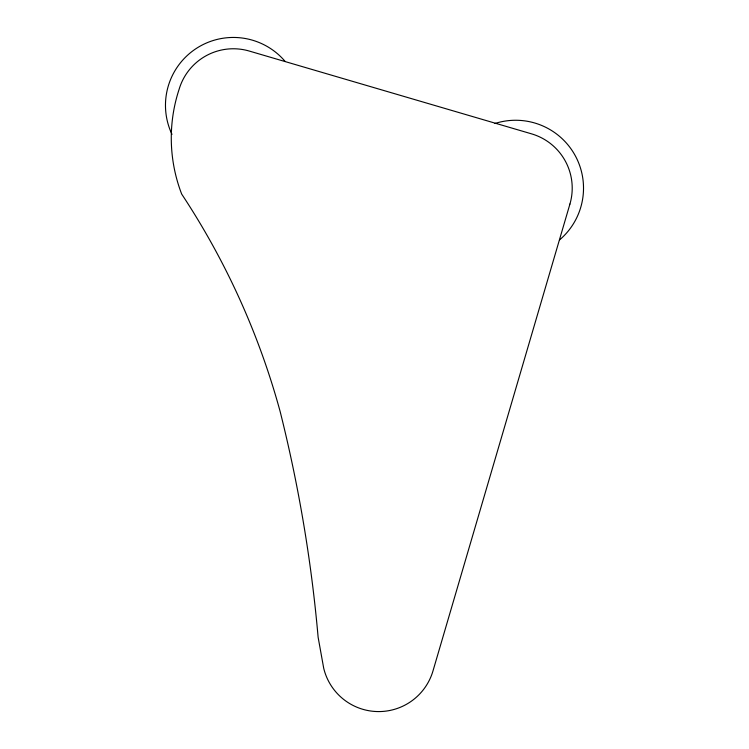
<?xml version="1.0" encoding="UTF-8"?>
<svg xmlns="http://www.w3.org/2000/svg" width="749" height="749" viewBox="0 0 749 749"><rect width="100%" height="100%" fill="white"/><g stroke="black" fill="none" stroke-linecap="round" stroke-linejoin="round"><path stroke-width="1.12" d="M494.874 123.51A67.887 67.887 0 0 1 559.559 239.905M171.989 134.361A67.887 67.887 0 0 1 285.126 61.418M569.923 204.065L432.988 670.917A56.568 56.568 0 0 1 323.727 668.342L318.119 637.221A1449.455 1449.455 0 0 0 280.135 411.491A754.618 754.618 0 0 0 181.679 194.075A155.886 155.886 0 0 1 179.077 89.412A56.568 56.568 0 0 1 249.286 51.054L531.565 133.856A56.568 56.568 0 0 1 569.923 204.065"/></g></svg>
